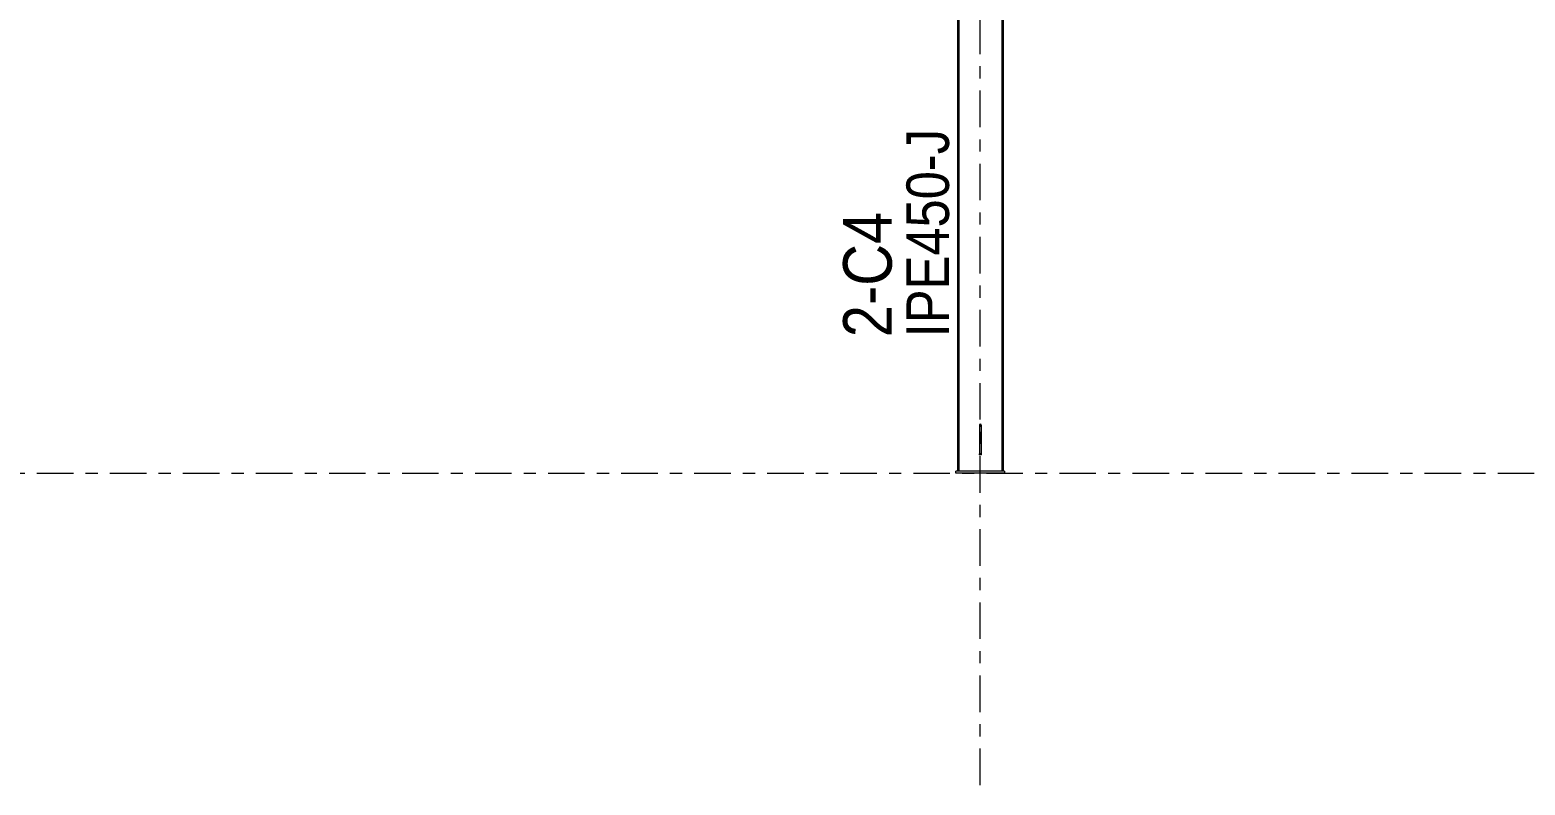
# Model space of a CAD drawing. Header units: millimetres. Extents: x -49 to 773, y -82 to 492.
# Drawn here: x 361.5 to 484.3, y 325 to 386.9 of the extents above; entities that cross this region are included whole.
import ezdxf

# ---------------------------------------------------------------- set-up
doc = ezdxf.new("R2010")
doc.units = ezdxf.units.MM
for name, pattern in [('XKITLINE00', [0]), ('XKITLINE02', [4, 2, -2]), ('XKITLINE03', [6, 3, -1, 1, -1])]:
    doc.linetypes.add(name, pattern=pattern)
for name, color, linetype, lineweight in [('Part', 2, 'Continuous', 0), ('PartMark', 7, 'Continuous', 0), ('S-grid', 1, 'Continuous', 0)]:
    doc.layers.add(name, color=color, linetype=linetype, lineweight=lineweight)
doc.styles.add('ARIAL', font='ARIAL.TTF')

# ---------------------------------------------------------------- blocks, each defined once
blk = doc.blocks.new('*A440')
at = {"layer": 'Part'}
blk.add_hatch(color=3, dxfattribs=at).paths.add_polyline_path([(439.56, 354.57), (439.62, 354.55), (439.64, 354.48), (439.62, 354.41), (439.56, 354.38), (439.5, 354.41), (439.48, 354.48), (439.5, 354.55)], flags=17)
blk = doc.blocks.new('*A1513')
at = {"layer": 'S-grid', "color": 1, "linetype": 'XKITLINE03', "lineweight": 0}
blk.add_line((2.06, 350.54), (537.18, 350.54), dxfattribs=at)
blk = doc.blocks.new('*A1818')
at = {"layer": 'S-grid', "color": 1, "linetype": 'XKITLINE03', "lineweight": 0}
for p, q in [((439.56, 435.7), (439.56, 474.08)), ((439.56, 324.95), (439.56, 425.95))]:
    blk.add_line(p, q, dxfattribs=at)
at = {"layer": 'S-grid', "color": 3, "style": 'ARIAL', "width": 0.85}
blk.add_text('X3', height=3, dxfattribs=at).set_placement((437.11, 475.08))
blk = doc.blocks.new('*A1973')
at = {"layer": 'Part', "color": 2, "linetype": 'XKITLINE00', "lineweight": 0}
for p, q in [((439.5, 354.55), (439.48, 354.48)), ((439.48, 354.48), (439.48, 352.66)), ((439.48, 354.48), (439.5, 354.41)), ((439.56, 354.57), (439.5, 354.55)), ((439.5, 354.41), (439.56, 354.38)), ((439.62, 354.55), (439.56, 354.57)), ((439.56, 354.38), (439.62, 354.41)), ((439.64, 354.48), (439.62, 354.55)), ((439.62, 354.41), (439.64, 354.48)), ((439.64, 354.48), (439.64, 352.66))]:
    blk.add_line(p, q, dxfattribs=at)
at = {"layer": 'Part', "color": 7, "linetype": 'XKITLINE02', "lineweight": 0}
for p, q in [((439.48, 352.66), (439.48, 352.1)), ((439.64, 352.66), (439.64, 352.1)), ((439.48, 352.1), (439.5, 352.15)), ((439.5, 352.05), (439.48, 352.1)), ((439.5, 352.15), (439.56, 352.17)), ((439.56, 352.03), (439.5, 352.05)), ((439.56, 352.17), (439.62, 352.15)), ((439.62, 352.05), (439.56, 352.03)), ((439.62, 352.15), (439.64, 352.1)), ((439.64, 352.1), (439.62, 352.05))]:
    blk.add_line(p, q, dxfattribs=at)
blk = doc.blocks.new('*A1984')
at = {"layer": 'Part', "color": 7, "linetype": 'XKITLINE02', "lineweight": 0}
for p, q in [((441.44, 425.34), (437.69, 422.38)), ((437.8, 422.22), (437.8, 422.13)), ((441.32, 422.22), (441.32, 422.13)), ((437.8, 392.17), (437.8, 392.08)), ((441.32, 392.17), (441.32, 392.08)), ((441.44, 350.71), (437.69, 350.71))]:
    blk.add_line(p, q, dxfattribs=at)
at = {"layer": 'Part', "color": 2, "linetype": 'XKITLINE00', "lineweight": 0}
for p, q in [((441.32, 425.25), (441.32, 422.22)), ((441.44, 425.34), (441.44, 350.71)), ((437.69, 422.38), (437.69, 350.71)), ((437.8, 422.47), (437.8, 422.22)), ((437.8, 422.13), (437.8, 392.17)), ((441.32, 422.13), (441.32, 392.17)), ((437.8, 392.08), (437.8, 350.71)), ((441.32, 392.08), (441.32, 350.71))]:
    blk.add_line(p, q, dxfattribs=at)
blk = doc.blocks.new('*A1989')
at = {"layer": 'Part', "color": 2, "linetype": 'XKITLINE00', "lineweight": 0}
for p, q in [((441.56, 350.71), (437.56, 350.71)), ((437.56, 350.54), (437.56, 350.71)), ((441.56, 350.54), (437.56, 350.54)), ((441.56, 350.71), (441.56, 350.54))]:
    blk.add_line(p, q, dxfattribs=at)
blk = doc.blocks.new('*A2064')
at = {"layer": 'PartMark', "color": 7, "style": 'ARIAL', "width": 0.85}
blk.add_text('IPE450-J', height=3.5, rotation=90.0002, dxfattribs=at).set_placement((436.99, 361.71))
at = {"layer": 'PartMark', "color": 3, "style": 'ARIAL', "width": 0.85}
blk.add_text('2-C4', height=4, rotation=90.0002, dxfattribs=at).set_placement((432.29, 361.71))

msp = doc.modelspace()

# ---------------------------------------------------------------- block references
at = {"lineweight": 0}
for name in ['*A1818', '*A1984', '*A2064', '*A440', '*A1973', '*A1513', '*A1989']:
    msp.add_blockref(name, (0, 0), dxfattribs=at)

doc.saveas('drawing.dxf')
